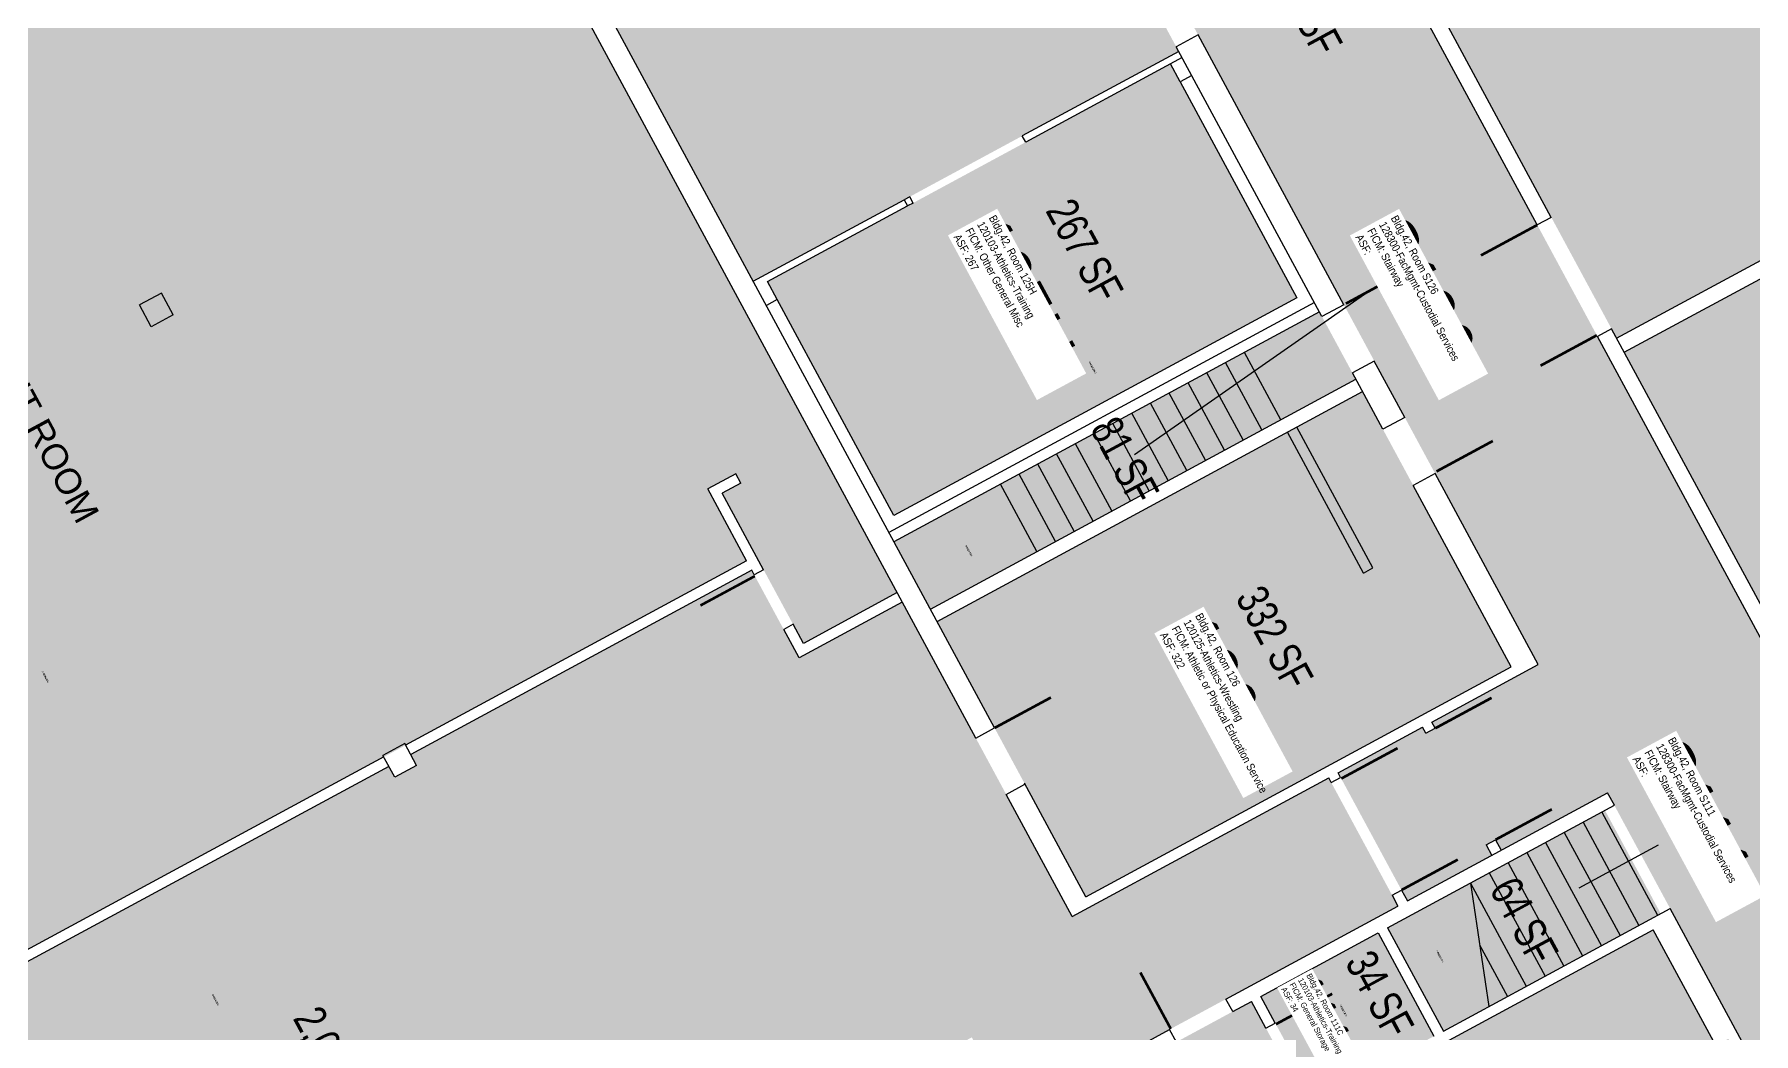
# Model space of a CAD drawing. Header units: inches. Extents: x 69218424 to 69222728, y 27664699 to 27668276.
# Drawn here: x 69219746 to 69220713, y 27665503 to 27666065 of the extents above; entities that cross this region are included whole.
import ezdxf
from ezdxf.enums import TextEntityAlignment as Align

# ---------------------------------------------------------------- set-up
doc = ezdxf.new("R2010")
doc.units = ezdxf.units.IN
doc.header["$LTSCALE"] = 240
doc.header["$MEASUREMENT"] = 0
for name, color, linetype in [('A-DOOR', 2, 'CONTINUOUS'), ('A-FLOR', 3, 'CONTINUOUS'), ('A-IDEN-RNUM', 7, 'CONTINUOUS'), ('A-IDEN-SNUM', 4, 'CONTINUOUS'), ('A-IDEN-TEXT', 4, 'CONTINUOUS'), ('A-IDEN-VNUM', 4, 'CONTINUOUS'), ('A-WALL', 5, 'CONTINUOUS'), ('AREA-TEXT', 3, 'CONTINUOUS'), ('Rooms-Category-Color', 7, 'CONTINUOUS'), ('Rooms-College-Color', 7, 'CONTINUOUS'), ('Rooms-Department-Color', 7, 'CONTINUOUS'), ('Rooms-Division-Color', 7, 'CONTINUOUS'), ('Rooms-Information', 7, 'CONTINUOUS')]:
    doc.layers.add(name, color=color, linetype=linetype)
doc.styles.add('CP_AREA', font='arial.ttf', dxfattribs={"height": 15})
doc.styles.add('CP_ROOMSNUMBER', font='arial.ttf', dxfattribs={"height": 1})
doc.styles.add('CP_ROOMVNUMBER', font='arial.ttf', dxfattribs={"width": 0.85, "height": 0.075})
doc.styles.get("Standard").update_dxf_attribs({"font": 'arial.ttf'})

msp = doc.modelspace()

# ---------------------------------------------------------------- hatches: boundary and pattern name
at = {"layer": 'Rooms-Category-Color', "true_color": 0xadadad}
for points in [[(69220208.07, 27666666.21), (69220241.5, 27666684.28), (69220223.44, 27666717.71), (69220220.58, 27666722.99), (69220218.41, 27666727.01), (69220198.95, 27666763.02), (69220165.52, 27666744.95), (69220084.94, 27666894.07), (69219982.01, 27666838.45), (69220044.29, 27666723.2), (69219990.12, 27666693.93), (69219996.1, 27666682.85), (69220013.22, 27666651.18), (69220030.52, 27666619.15), (69220084.7, 27666648.42), (69220482.13, 27665912.94), (69220591.48, 27665710.59), (69220531.65, 27665678.26), (69220533.55, 27665674.74), (69220528.27, 27665671.89), (69220526.37, 27665675.41), (69220478.86, 27665649.74), (69220517.85, 27665577.6), (69220565.36, 27665603.27), (69220562.15, 27665609.21), (69220567.43, 27665612.06), (69220570.63, 27665606.12), (69220630.46, 27665638.45), (69220634.26, 27665631.41), (69220665.64, 27665573.35), (69220805.88, 27665313.81), (69220920.25, 27665375.62), (69220869.38, 27665469.75), (69221168.5, 27665631.39), (69221117.16, 27665726.4), (69220806.6, 27665558.59), (69220398.23, 27666314.31), (69220443.1, 27666338.55), (69220384.15, 27666447.64), (69220347.2, 27666427.68), (69220354.81, 27666413.6), (69220346.89, 27666409.32)], [(69220938.17, 27666057.64), (69220715.45, 27666469.81), (69220412.81, 27666306.27), (69220635.53, 27665894.1)], [(69220488.83, 27665871.09), (69220469.82, 27665906.28), (69220468.39, 27665908.92), (69220229.09, 27665779.61), (69220249.54, 27665741.78)], [(69220628.98, 27665628.56), (69220506.7, 27665562.48), (69220538.07, 27665504.41), (69220660.36, 27665570.49)]]:
    msp.add_hatch(color=253, dxfattribs=at).paths.add_polyline_path(points)
at = {"layer": 'Rooms-Category-Color', "true_color": 0xfbafa2}
for points in [[(69220199.79, 27666405.99), (69220049.35, 27666324.7), (69220018.92, 27666381), (69219930.06, 27666332.98), (69220149.94, 27665926.09), (69220389.24, 27666055.4)], [(69219915.23, 27666335.2), (69219861.56, 27666306.2), (69219827.77, 27666287.94), (69219816.69, 27666281.95), (69219844.74, 27666230.05), (69219899.29, 27666259.52), (69219902.14, 27666254.24), (69219187.77, 27665868.22), (69219375.55, 27665520.71), (69219427.46, 27665548.76), (69219407.49, 27665585.71), (69219397.38, 27665580.24), (69219394.52, 27665585.52), (69219409.92, 27665593.84), (69219503.12, 27665421.37), (69220146.23, 27665768.89), (69220124.36, 27665809.36), (69220140.19, 27665817.91), (69220143.05, 27665812.64), (69220132.49, 27665806.93), (69220178.13, 27665722.47), (69220230.91, 27665751), (69220156.71, 27665888.32)], [(69220229.07, 27665794.38), (69220455.61, 27665916.79), (69220384.54, 27666048.32), (69220158, 27665925.9)], [(69220576.31, 27665709.21), (69220492.64, 27665864.05), (69220253.34, 27665734.74), (69220337.01, 27665579.9)], [(69220275.11, 27665669.21), (69220233.77, 27665745.72), (69220175.7, 27665714.34), (69220149.08, 27665763.61), (69219957.29, 27665659.97), (69219960.62, 27665653.81), (69219948.3, 27665647.16), (69219944.97, 27665653.31), (69219697.76, 27665519.73), (69219701.09, 27665513.57), (69219688.77, 27665506.91), (69219685.44, 27665513.07), (69219500.69, 27665413.24), (69219430.31, 27665543.48), (69219378.41, 27665515.43), (69219405.98, 27665464.4), (69219445.46, 27665391.35), (69219448.88, 27665393.2), (69219455.54, 27665380.88), (69219452.11, 27665379.03), (69219490.13, 27665308.68), (69219545.75, 27665205.75), (69219416.42, 27665135.87), (69219429.02, 27665112.55), (69219458.73, 27665057.57), (69219802.71, 27665243.44), (69219869.84, 27665279.72), (69219932.05, 27665313.33), (69220015.63, 27665358.5), (69220017.05, 27665355.86), (69220019.69, 27665357.28), (69220083.47, 27665391.75), (69220087.02, 27665393.67), (69220089.19, 27665394.84), (69220094.47, 27665397.69), (69220120.14, 27665350.19), (69220296.1, 27665445.27), (69220267.57, 27665498.05), (69220272.85, 27665500.9), (69220301.38, 27665448.12), (69220351.52, 27665475.22), (69220373.52, 27665487.1), (69220368.29, 27665496.78), (69220512.57, 27665574.74), (69220475.01, 27665644.25), (69220473.59, 27665646.89), (69220472.71, 27665646.41), (69220329.3, 27665568.92)], [(69220526.95, 27665333.58), (69220551.19, 27665288.72), (69220753.54, 27665398.06), (69220698.39, 27665500.11), (69220691.35, 27665496.31), (69220656.17, 27665561.41), (69220464.38, 27665457.77), (69220438.27, 27665506.11), (69220430.16, 27665521.12), (69220377.37, 27665492.59), (69220446.78, 27665364.15), (69220477.68, 27665306.96), (69220511.11, 27665325.03)]]:
    msp.add_hatch(color=21, dxfattribs=at).paths.add_polyline_path(points)
at = {"layer": 'Rooms-Category-Color', "true_color": 0xe3c5e1}
for points in [[(69220807.87, 27665575.18), (69221110.51, 27665738.72), (69221013.76, 27665917.75), (69220908.19, 27665860.7), (69220836.88, 27665992.67), (69220639.81, 27665886.18)], [(69220532.79, 27665501.56), (69220501.42, 27665559.62), (69220435.43, 27665523.97), (69220443.54, 27665508.96), (69220466.81, 27665465.9)]]:
    msp.add_hatch(color=254, dxfattribs=at).paths.add_polyline_path(points)
at = {"layer": 'Rooms-College-Color', "true_color": 0xadadad}
for points in [[(69220208.07, 27666666.21), (69220241.5, 27666684.28), (69220223.44, 27666717.71), (69220220.58, 27666722.99), (69220218.41, 27666727.01), (69220198.95, 27666763.02), (69220165.52, 27666744.95), (69220084.94, 27666894.07), (69219982.01, 27666838.45), (69220044.29, 27666723.2), (69219990.12, 27666693.93), (69219996.1, 27666682.85), (69220013.22, 27666651.18), (69220030.52, 27666619.15), (69220084.7, 27666648.42), (69220482.13, 27665912.94), (69220591.48, 27665710.59), (69220531.65, 27665678.26), (69220533.55, 27665674.74), (69220528.27, 27665671.89), (69220526.37, 27665675.41), (69220478.86, 27665649.74), (69220517.85, 27665577.6), (69220565.36, 27665603.27), (69220562.15, 27665609.21), (69220567.43, 27665612.06), (69220570.63, 27665606.12), (69220630.46, 27665638.45), (69220634.26, 27665631.41), (69220665.64, 27665573.35), (69220805.88, 27665313.81), (69220920.25, 27665375.62), (69220869.38, 27665469.75), (69221168.5, 27665631.39), (69221117.16, 27665726.4), (69220806.6, 27665558.59), (69220398.23, 27666314.31), (69220443.1, 27666338.55), (69220384.15, 27666447.64), (69220347.2, 27666427.68), (69220354.81, 27666413.6), (69220346.89, 27666409.32)], [(69220938.17, 27666057.64), (69220715.45, 27666469.81), (69220412.81, 27666306.27), (69220635.53, 27665894.1)], [(69220488.83, 27665871.09), (69220469.82, 27665906.28), (69220468.39, 27665908.92), (69220229.09, 27665779.61), (69220249.54, 27665741.78)], [(69220628.98, 27665628.56), (69220506.7, 27665562.48), (69220538.07, 27665504.41), (69220660.36, 27665570.49)]]:
    msp.add_hatch(color=253, dxfattribs=at).paths.add_polyline_path(points)
at = {"layer": 'Rooms-College-Color', "true_color": 0xffff64}
for points in [[(69220199.79, 27666405.99), (69220049.35, 27666324.7), (69220018.92, 27666381), (69219930.06, 27666332.98), (69220149.94, 27665926.09), (69220389.24, 27666055.4)], [(69219915.23, 27666335.2), (69219861.56, 27666306.2), (69219827.77, 27666287.94), (69219816.69, 27666281.95), (69219844.74, 27666230.05), (69219899.29, 27666259.52), (69219902.14, 27666254.24), (69219187.77, 27665868.22), (69219375.55, 27665520.71), (69219427.46, 27665548.76), (69219407.49, 27665585.71), (69219397.38, 27665580.24), (69219394.52, 27665585.52), (69219409.92, 27665593.84), (69219503.12, 27665421.37), (69220146.23, 27665768.89), (69220124.36, 27665809.36), (69220140.19, 27665817.91), (69220143.05, 27665812.64), (69220132.49, 27665806.93), (69220178.13, 27665722.47), (69220230.91, 27665751), (69220156.71, 27665888.32)], [(69220229.07, 27665794.38), (69220455.61, 27665916.79), (69220384.54, 27666048.32), (69220158, 27665925.9)], [(69220807.87, 27665575.18), (69221110.51, 27665738.72), (69221013.76, 27665917.75), (69220908.19, 27665860.7), (69220836.88, 27665992.67), (69220639.81, 27665886.18)], [(69220576.31, 27665709.21), (69220492.64, 27665864.05), (69220253.34, 27665734.74), (69220337.01, 27665579.9)], [(69220275.11, 27665669.21), (69220233.77, 27665745.72), (69220175.7, 27665714.34), (69220149.08, 27665763.61), (69219957.29, 27665659.97), (69219960.62, 27665653.81), (69219948.3, 27665647.16), (69219944.97, 27665653.31), (69219697.76, 27665519.73), (69219701.09, 27665513.57), (69219688.77, 27665506.91), (69219685.44, 27665513.07), (69219500.69, 27665413.24), (69219430.31, 27665543.48), (69219378.41, 27665515.43), (69219405.98, 27665464.4), (69219445.46, 27665391.35), (69219448.88, 27665393.2), (69219455.54, 27665380.88), (69219452.11, 27665379.03), (69219490.13, 27665308.68), (69219545.75, 27665205.75), (69219416.42, 27665135.87), (69219429.02, 27665112.55), (69219458.73, 27665057.57), (69219802.71, 27665243.44), (69219869.84, 27665279.72), (69219932.05, 27665313.33), (69220015.63, 27665358.5), (69220017.05, 27665355.86), (69220019.69, 27665357.28), (69220083.47, 27665391.75), (69220087.02, 27665393.67), (69220089.19, 27665394.84), (69220094.47, 27665397.69), (69220120.14, 27665350.19), (69220296.1, 27665445.27), (69220267.57, 27665498.05), (69220272.85, 27665500.9), (69220301.38, 27665448.12), (69220351.52, 27665475.22), (69220373.52, 27665487.1), (69220368.29, 27665496.78), (69220512.57, 27665574.74), (69220475.01, 27665644.25), (69220473.59, 27665646.89), (69220472.71, 27665646.41), (69220329.3, 27665568.92)], [(69220526.95, 27665333.58), (69220551.19, 27665288.72), (69220753.54, 27665398.06), (69220698.39, 27665500.11), (69220691.35, 27665496.31), (69220656.17, 27665561.41), (69220464.38, 27665457.77), (69220438.27, 27665506.11), (69220430.16, 27665521.12), (69220377.37, 27665492.59), (69220446.78, 27665364.15), (69220477.68, 27665306.96), (69220511.11, 27665325.03)], [(69220532.79, 27665501.56), (69220501.42, 27665559.62), (69220435.43, 27665523.97), (69220443.54, 27665508.96), (69220466.81, 27665465.9)]]:
    msp.add_hatch(color=51, dxfattribs=at).paths.add_polyline_path(points)
at = {"layer": 'Rooms-Department-Color', "true_color": 0xacacac}
for points in [[(69220208.07, 27666666.21), (69220241.5, 27666684.28), (69220223.44, 27666717.71), (69220220.58, 27666722.99), (69220218.41, 27666727.01), (69220198.95, 27666763.02), (69220165.52, 27666744.95), (69220084.94, 27666894.07), (69219982.01, 27666838.45), (69220044.29, 27666723.2), (69219990.12, 27666693.93), (69219996.1, 27666682.85), (69220013.22, 27666651.18), (69220030.52, 27666619.15), (69220084.7, 27666648.42), (69220482.13, 27665912.94), (69220591.48, 27665710.59), (69220531.65, 27665678.26), (69220533.55, 27665674.74), (69220528.27, 27665671.89), (69220526.37, 27665675.41), (69220478.86, 27665649.74), (69220517.85, 27665577.6), (69220565.36, 27665603.27), (69220562.15, 27665609.21), (69220567.43, 27665612.06), (69220570.63, 27665606.12), (69220630.46, 27665638.45), (69220634.26, 27665631.41), (69220665.64, 27665573.35), (69220805.88, 27665313.81), (69220920.25, 27665375.62), (69220869.38, 27665469.75), (69221168.5, 27665631.39), (69221117.16, 27665726.4), (69220806.6, 27665558.59), (69220398.23, 27666314.31), (69220443.1, 27666338.55), (69220384.15, 27666447.64), (69220347.2, 27666427.68), (69220354.81, 27666413.6), (69220346.89, 27666409.32)], [(69220938.17, 27666057.64), (69220715.45, 27666469.81), (69220412.81, 27666306.27), (69220635.53, 27665894.1)], [(69220488.83, 27665871.09), (69220469.82, 27665906.28), (69220468.39, 27665908.92), (69220229.09, 27665779.61), (69220249.54, 27665741.78)], [(69220628.98, 27665628.56), (69220506.7, 27665562.48), (69220538.07, 27665504.41), (69220660.36, 27665570.49)]]:
    msp.add_hatch(color=253, dxfattribs=at).paths.add_polyline_path(points)
at = {"layer": 'Rooms-Department-Color', "true_color": 0x604aed}
for points in [[(69220199.79, 27666405.99), (69220049.35, 27666324.7), (69220018.92, 27666381), (69219930.06, 27666332.98), (69220149.94, 27665926.09), (69220389.24, 27666055.4)], [(69219915.23, 27666335.2), (69219861.56, 27666306.2), (69219827.77, 27666287.94), (69219816.69, 27666281.95), (69219844.74, 27666230.05), (69219899.29, 27666259.52), (69219902.14, 27666254.24), (69219187.77, 27665868.22), (69219375.55, 27665520.71), (69219427.46, 27665548.76), (69219407.49, 27665585.71), (69219397.38, 27665580.24), (69219394.52, 27665585.52), (69219409.92, 27665593.84), (69219503.12, 27665421.37), (69220146.23, 27665768.89), (69220124.36, 27665809.36), (69220140.19, 27665817.91), (69220143.05, 27665812.64), (69220132.49, 27665806.93), (69220178.13, 27665722.47), (69220230.91, 27665751), (69220156.71, 27665888.32)], [(69220229.07, 27665794.38), (69220455.61, 27665916.79), (69220384.54, 27666048.32), (69220158, 27665925.9)], [(69220807.87, 27665575.18), (69221110.51, 27665738.72), (69221013.76, 27665917.75), (69220908.19, 27665860.7), (69220836.88, 27665992.67), (69220639.81, 27665886.18)], [(69220576.31, 27665709.21), (69220492.64, 27665864.05), (69220253.34, 27665734.74), (69220337.01, 27665579.9)], [(69220275.11, 27665669.21), (69220233.77, 27665745.72), (69220175.7, 27665714.34), (69220149.08, 27665763.61), (69219957.29, 27665659.97), (69219960.62, 27665653.81), (69219948.3, 27665647.16), (69219944.97, 27665653.31), (69219697.76, 27665519.73), (69219701.09, 27665513.57), (69219688.77, 27665506.91), (69219685.44, 27665513.07), (69219500.69, 27665413.24), (69219430.31, 27665543.48), (69219378.41, 27665515.43), (69219405.98, 27665464.4), (69219445.46, 27665391.35), (69219448.88, 27665393.2), (69219455.54, 27665380.88), (69219452.11, 27665379.03), (69219490.13, 27665308.68), (69219545.75, 27665205.75), (69219416.42, 27665135.87), (69219429.02, 27665112.55), (69219458.73, 27665057.57), (69219802.71, 27665243.44), (69219869.84, 27665279.72), (69219932.05, 27665313.33), (69220015.63, 27665358.5), (69220017.05, 27665355.86), (69220019.69, 27665357.28), (69220083.47, 27665391.75), (69220087.02, 27665393.67), (69220089.19, 27665394.84), (69220094.47, 27665397.69), (69220120.14, 27665350.19), (69220296.1, 27665445.27), (69220267.57, 27665498.05), (69220272.85, 27665500.9), (69220301.38, 27665448.12), (69220351.52, 27665475.22), (69220373.52, 27665487.1), (69220368.29, 27665496.78), (69220512.57, 27665574.74), (69220475.01, 27665644.25), (69220473.59, 27665646.89), (69220472.71, 27665646.41), (69220329.3, 27665568.92)], [(69220526.95, 27665333.58), (69220551.19, 27665288.72), (69220753.54, 27665398.06), (69220698.39, 27665500.11), (69220691.35, 27665496.31), (69220656.17, 27665561.41), (69220464.38, 27665457.77), (69220438.27, 27665506.11), (69220430.16, 27665521.12), (69220377.37, 27665492.59), (69220446.78, 27665364.15), (69220477.68, 27665306.96), (69220511.11, 27665325.03)], [(69220532.79, 27665501.56), (69220501.42, 27665559.62), (69220435.43, 27665523.97), (69220443.54, 27665508.96), (69220466.81, 27665465.9)]]:
    msp.add_hatch(color=173, dxfattribs=at).paths.add_polyline_path(points)
at = {"layer": 'Rooms-Division-Color', "true_color": 0xadadad}
for points in [[(69220208.07, 27666666.21), (69220241.5, 27666684.28), (69220223.44, 27666717.71), (69220220.58, 27666722.99), (69220218.41, 27666727.01), (69220198.95, 27666763.02), (69220165.52, 27666744.95), (69220084.94, 27666894.07), (69219982.01, 27666838.45), (69220044.29, 27666723.2), (69219990.12, 27666693.93), (69219996.1, 27666682.85), (69220013.22, 27666651.18), (69220030.52, 27666619.15), (69220084.7, 27666648.42), (69220482.13, 27665912.94), (69220591.48, 27665710.59), (69220531.65, 27665678.26), (69220533.55, 27665674.74), (69220528.27, 27665671.89), (69220526.37, 27665675.41), (69220478.86, 27665649.74), (69220517.85, 27665577.6), (69220565.36, 27665603.27), (69220562.15, 27665609.21), (69220567.43, 27665612.06), (69220570.63, 27665606.12), (69220630.46, 27665638.45), (69220634.26, 27665631.41), (69220665.64, 27665573.35), (69220805.88, 27665313.81), (69220920.25, 27665375.62), (69220869.38, 27665469.75), (69221168.5, 27665631.39), (69221117.16, 27665726.4), (69220806.6, 27665558.59), (69220398.23, 27666314.31), (69220443.1, 27666338.55), (69220384.15, 27666447.64), (69220347.2, 27666427.68), (69220354.81, 27666413.6), (69220346.89, 27666409.32)], [(69220938.17, 27666057.64), (69220715.45, 27666469.81), (69220412.81, 27666306.27), (69220635.53, 27665894.1)], [(69220488.83, 27665871.09), (69220469.82, 27665906.28), (69220468.39, 27665908.92), (69220229.09, 27665779.61), (69220249.54, 27665741.78)], [(69220628.98, 27665628.56), (69220506.7, 27665562.48), (69220538.07, 27665504.41), (69220660.36, 27665570.49)]]:
    msp.add_hatch(color=253, dxfattribs=at).paths.add_polyline_path(points)
at = {"layer": 'Rooms-Division-Color', "true_color": 0x604aed}
for points in [[(69220199.79, 27666405.99), (69220049.35, 27666324.7), (69220018.92, 27666381), (69219930.06, 27666332.98), (69220149.94, 27665926.09), (69220389.24, 27666055.4)], [(69219915.23, 27666335.2), (69219861.56, 27666306.2), (69219827.77, 27666287.94), (69219816.69, 27666281.95), (69219844.74, 27666230.05), (69219899.29, 27666259.52), (69219902.14, 27666254.24), (69219187.77, 27665868.22), (69219375.55, 27665520.71), (69219427.46, 27665548.76), (69219407.49, 27665585.71), (69219397.38, 27665580.24), (69219394.52, 27665585.52), (69219409.92, 27665593.84), (69219503.12, 27665421.37), (69220146.23, 27665768.89), (69220124.36, 27665809.36), (69220140.19, 27665817.91), (69220143.05, 27665812.64), (69220132.49, 27665806.93), (69220178.13, 27665722.47), (69220230.91, 27665751), (69220156.71, 27665888.32)], [(69220229.07, 27665794.38), (69220455.61, 27665916.79), (69220384.54, 27666048.32), (69220158, 27665925.9)], [(69220807.87, 27665575.18), (69221110.51, 27665738.72), (69221013.76, 27665917.75), (69220908.19, 27665860.7), (69220836.88, 27665992.67), (69220639.81, 27665886.18)], [(69220576.31, 27665709.21), (69220492.64, 27665864.05), (69220253.34, 27665734.74), (69220337.01, 27665579.9)], [(69220275.11, 27665669.21), (69220233.77, 27665745.72), (69220175.7, 27665714.34), (69220149.08, 27665763.61), (69219957.29, 27665659.97), (69219960.62, 27665653.81), (69219948.3, 27665647.16), (69219944.97, 27665653.31), (69219697.76, 27665519.73), (69219701.09, 27665513.57), (69219688.77, 27665506.91), (69219685.44, 27665513.07), (69219500.69, 27665413.24), (69219430.31, 27665543.48), (69219378.41, 27665515.43), (69219405.98, 27665464.4), (69219445.46, 27665391.35), (69219448.88, 27665393.2), (69219455.54, 27665380.88), (69219452.11, 27665379.03), (69219490.13, 27665308.68), (69219545.75, 27665205.75), (69219416.42, 27665135.87), (69219429.02, 27665112.55), (69219458.73, 27665057.57), (69219802.71, 27665243.44), (69219869.84, 27665279.72), (69219932.05, 27665313.33), (69220015.63, 27665358.5), (69220017.05, 27665355.86), (69220019.69, 27665357.28), (69220083.47, 27665391.75), (69220087.02, 27665393.67), (69220089.19, 27665394.84), (69220094.47, 27665397.69), (69220120.14, 27665350.19), (69220296.1, 27665445.27), (69220267.57, 27665498.05), (69220272.85, 27665500.9), (69220301.38, 27665448.12), (69220351.52, 27665475.22), (69220373.52, 27665487.1), (69220368.29, 27665496.78), (69220512.57, 27665574.74), (69220475.01, 27665644.25), (69220473.59, 27665646.89), (69220472.71, 27665646.41), (69220329.3, 27665568.92)], [(69220526.95, 27665333.58), (69220551.19, 27665288.72), (69220753.54, 27665398.06), (69220698.39, 27665500.11), (69220691.35, 27665496.31), (69220656.17, 27665561.41), (69220464.38, 27665457.77), (69220438.27, 27665506.11), (69220430.16, 27665521.12), (69220377.37, 27665492.59), (69220446.78, 27665364.15), (69220477.68, 27665306.96), (69220511.11, 27665325.03)], [(69220532.79, 27665501.56), (69220501.42, 27665559.62), (69220435.43, 27665523.97), (69220443.54, 27665508.96), (69220466.81, 27665465.9)]]:
    msp.add_hatch(color=173, dxfattribs=at).paths.add_polyline_path(points)

# ---------------------------------------------------------------- linework, layer by layer
at = {"layer": 'A-DOOR'}
for points in [[(69220590.89, 27665957.78, 1.5, 1.5, 0), (69220559.22, 27665940.67, 0, 0, 0), (69220558.86, 27665941.33, 0, 0, 0.414214), (69220607.65, 27665926.77, 0, 0, 0.414214)], [(69220483.26, 27665913.55, 1.5, 1.5, 0), (69220514.94, 27665930.66, 0, 0, 0), (69220514.58, 27665931.32, 0, 0, -0.414214), (69220500.02, 27665882.54, 0, 0, -0.414214)], [(69220624.41, 27665895.76, 1.5, 1.5, 0), (69220592.73, 27665878.64, 0, 0, 0), (69220593.09, 27665877.98, 0, 0, -0.414214), (69220607.65, 27665926.77, 0, 0, -0.414214)], [(69220534.25, 27665819.19, 1.5, 1.5, 0), (69220565.92, 27665836.31, 0, 0, 0), (69220566.28, 27665835.65, 0, 0, 0.414214), (69220517.49, 27665850.2, 0, 0, 0.414214)], [(69220150.85, 27665760.33, 1.45, 1.45, 0), (69220120.23, 27665743.78, 0, 0, 0), (69220119.88, 27665744.42, 0, 0, 0.414214), (69220167.05, 27665730.35, 0, 0, 0.414214)], [(69220285.67, 27665674.92, 1.5, 1.5, 0), (69220317.34, 27665692.03, 0, 0, 0), (69220316.98, 27665692.69, 0, 0, -0.414214), (69220302.42, 27665643.91, 0, 0, -0.414214)], [(69220533.55, 27665674.74, 1.5, 1.5, 0), (69220565.22, 27665691.86, 0, 0, 0), (69220564.87, 27665692.52, 0, 0, -0.399711), (69220550.67, 27665643.07, 0, 0, -0.414214)], [(69220480.65, 27665646.44, 1.5, 1.5, 0), (69220512.32, 27665663.55, 0, 0, 0), (69220511.96, 27665664.21, 0, 0, -0.391007), (69220498.64, 27665615.24, 0, 0, -0.414214)], [(69220567.43, 27665612.06, 1.5, 1.5, 0), (69220599.1, 27665629.17, 0, 0, 0), (69220599.45, 27665628.51, 0, 0, 0.414214), (69220550.67, 27665643.07, 0, 0, 0.414214)], [(69220514.52, 27665583.76, 1.5, 1.5, 0), (69220546.19, 27665600.87, 0, 0, 0), (69220546.55, 27665600.21, 0, 0, 0.414214), (69220497.76, 27665614.77, 0, 0, 0.414214)], [(69220384.78, 27665505.69, 1.5, 1.5, 0), (69220367.67, 27665537.36, 0, 0, 0), (69220367.01, 27665537.01, 0, 0, -0.414214), (69220415.79, 27665522.45, 0, 0, -0.414214)], [(69220443.9, 27665508.3, 1.5, 1.5, 0), (69220475.57, 27665525.42, 0, 0, 0), (69220475.22, 27665526.08, 0, 0, -0.414214), (69220460.66, 27665477.29, 0, 0, -0.414214)]]:
    msp.add_lwpolyline(points, format="xyseb", dxfattribs=at)
at = {"layer": 'A-FLOR'}
for p, q in [((69220436.05, 27665842.57), (69220415.6, 27665880.4)), ((69220446.6, 27665848.27), (69220426.16, 27665886.1)), ((69220414.93, 27665831.16), (69220394.49, 27665868.99)), ((69220425.49, 27665836.86), (69220405.05, 27665874.69)), ((69220393.82, 27665819.75), (69220373.37, 27665857.58)), ((69220404.37, 27665825.45), (69220383.93, 27665863.28)), ((69220383.26, 27665814.04), (69220362.82, 27665851.87)), ((69220362.15, 27665802.63), (69220341.7, 27665840.46)), ((69220372.7, 27665808.34), (69220352.26, 27665846.17)), ((69220341.03, 27665791.22), (69220320.59, 27665829.05)), ((69220351.59, 27665796.93), (69220331.15, 27665834.76)), ((69220330.47, 27665785.52), (69220310.03, 27665823.35)), ((69220309.36, 27665774.11), (69220288.92, 27665811.94)), ((69220319.92, 27665779.81), (69220299.47, 27665817.64)), ((69220627.23, 27665627.61), (69220658.61, 27665569.55)), ((69220606.12, 27665616.2), (69220637.49, 27665558.14)), ((69220616.67, 27665621.91), (69220648.05, 27665563.84)), ((69220595.56, 27665610.5), (69220626.94, 27665552.43)), ((69220574.44, 27665599.09), (69220605.82, 27665541.02)), ((69220585, 27665604.79), (69220616.38, 27665546.73)), ((69220553.33, 27665587.68), (69220584.71, 27665529.61)), ((69220553.33, 27665587.68), (69220563.59, 27665518.2)), ((69220563.89, 27665593.38), (69220595.26, 27665535.32)), ((69220558.46, 27665552.94), (69220574.15, 27665523.91))]:
    msp.add_line(p, q, dxfattribs=at)
at = {"layer": 'A-IDEN-VNUM'}
for p, q in [((69220493.64, 27665918.61), (69220364.41, 27665828.59)), ((69220658.85, 27665608.91), (69220614.33, 27665584.85))]:
    msp.add_line(p, q, dxfattribs=at)
at = {"layer": 'A-WALL'}
for p, q in [((69220285.67, 27665674.92), (69219911.52, 27666367.3)), ((69220275.11, 27665669.21), (69219915.23, 27666335.2)), ((69220590.89, 27665957.78), (69220433.41, 27666249.2)), ((69220598.81, 27665962.06), (69220441.33, 27666253.48)), ((69220482.13, 27665912.94), (69220400.13, 27666064.69)), ((69220469.82, 27665906.28), (69220387.81, 27666058.04)), ((69220635.53, 27665894.1), (69220938.17, 27666057.64)), ((69220639.81, 27665886.18), (69220942.45, 27666049.72)), ((69220598.81, 27665962.06), (69220590.89, 27665957.78)), ((69219817.05, 27665919.51), (69219804.73, 27665912.85)), ((69219823.71, 27665907.19), (69219817.05, 27665919.51)), ((69219811.39, 27665900.53), (69219804.73, 27665912.85)), ((69219823.71, 27665907.19), (69219811.39, 27665900.53)), ((69220465.54, 27665914.2), (69220226.24, 27665784.89)), ((69220468.39, 27665908.92), (69220229.09, 27665779.61)), ((69220482.13, 27665912.94), (69220469.82, 27665906.28)), ((69220632.68, 27665899.38), (69220624.76, 27665895.1)), ((69220807.87, 27665575.18), (69220632.68, 27665899.38)), ((69220806.6, 27665558.59), (69220624.76, 27665895.1)), ((69220499.25, 27665881.26), (69220486.93, 27665874.61)), ((69220516.36, 27665849.59), (69220499.25, 27665881.26)), ((69220249.54, 27665741.78), (69220488.83, 27665871.09)), ((69220504.04, 27665842.94), (69220486.93, 27665874.61)), ((69220253.34, 27665734.74), (69220492.64, 27665864.05)), ((69220493.19, 27665762.05), (69220450.41, 27665841.23)), ((69220498.47, 27665764.91), (69220455.68, 27665844.08)), ((69220140.19, 27665817.91), (69220124.36, 27665809.36)), ((69220146.23, 27665768.89), (69220124.36, 27665809.36)), ((69220143.05, 27665812.64), (69220132.49, 27665806.93)), ((69220143.05, 27665812.64), (69220140.19, 27665817.91)), ((69220576.31, 27665709.21), (69220521.16, 27665811.27)), ((69220591.48, 27665710.59), (69220533.48, 27665817.92)), ((69220155.78, 27665763.82), (69220132.49, 27665806.93)), ((69220146.23, 27665768.89), (69219954.44, 27665665.25)), ((69220149.08, 27665763.61), (69219957.29, 27665659.97)), ((69220150.51, 27665760.97), (69220149.08, 27665763.61)), ((69220155.78, 27665763.82), (69220150.51, 27665760.97)), ((69220493.19, 27665762.05), (69220498.47, 27665764.91)), ((69220233.77, 27665745.72), (69220175.7, 27665714.34)), ((69220230.91, 27665751), (69220178.13, 27665722.47)), ((69220172.33, 27665733.2), (69220167.05, 27665730.35)), ((69220178.13, 27665722.47), (69220172.33, 27665733.2)), ((69220175.7, 27665714.34), (69220167.05, 27665730.35)), ((69220337.01, 27665579.9), (69220576.31, 27665709.21)), ((69220531.65, 27665678.26), (69220591.48, 27665710.59)), ((69220275.11, 27665669.21), (69220285.67, 27665674.92)), ((69220478.94, 27665649.6), (69220526.37, 27665675.41)), ((69220528.27, 27665671.89), (69220526.37, 27665675.41)), ((69220528.27, 27665671.89), (69220533.55, 27665674.74)), ((69220533.55, 27665674.74), (69220531.65, 27665678.26)), ((69219953.96, 27665666.13), (69219941.64, 27665659.48)), ((69219960.62, 27665653.81), (69219953.96, 27665666.13)), ((69219942.12, 27665658.59), (69219694.91, 27665525.01)), ((69219948.3, 27665647.16), (69219941.64, 27665659.48)), ((69219944.97, 27665653.31), (69219697.76, 27665519.73)), ((69219960.62, 27665653.81), (69219948.3, 27665647.16)), ((69220329.3, 27665568.92), (69220473.59, 27665646.89)), ((69220475.01, 27665644.25), (69220473.59, 27665646.89)), ((69220475.01, 27665644.25), (69220480.29, 27665647.1)), ((69220480.29, 27665647.1), (69220478.86, 27665649.74)), ((69220292.22, 27665637.54), (69220302.78, 27665643.25)), ((69220329.3, 27665568.92), (69220292.22, 27665637.54)), ((69220337.01, 27665579.9), (69220302.42, 27665643.91)), ((69220517.85, 27665577.6), (69220630.46, 27665638.45)), ((69220634.26, 27665631.41), (69220630.46, 27665638.45)), ((69220506.7, 27665562.48), (69220634.26, 27665631.41)), ((69220562.15, 27665609.21), (69220567.43, 27665612.06)), ((69220562.15, 27665609.21), (69220565.36, 27665603.27)), ((69220567.43, 27665612.06), (69220570.63, 27665606.12)), ((69220509.24, 27665580.9), (69220514.52, 27665583.76)), ((69220509.24, 27665580.9), (69220512.57, 27665574.74)), ((69220514.52, 27665583.76), (69220517.85, 27665577.6)), ((69220415.79, 27665522.45), (69220512.57, 27665574.74)), ((69220538.07, 27665504.41), (69220665.64, 27665573.35)), ((69220805.88, 27665313.81), (69220665.64, 27665573.35)), ((69220435.43, 27665523.97), (69220501.42, 27665559.62)), ((69220464.38, 27665457.77), (69220656.17, 27665561.41)), ((69220501.42, 27665559.62), (69220532.79, 27665501.56)), ((69220506.7, 27665562.48), (69220538.07, 27665504.41)), ((69220691.35, 27665496.31), (69220656.17, 27665561.41)), ((69220419.6, 27665515.41), (69220415.79, 27665522.45)), ((69220419.6, 27665515.41), (69220430.16, 27665521.12)), ((69220438.27, 27665506.11), (69220430.16, 27665521.12)), ((69220443.54, 27665508.96), (69220435.43, 27665523.97)), ((69220368.29, 27665496.78), (69220384.12, 27665505.34)), ((69220387.93, 27665498.3), (69220384.12, 27665505.34)), ((69220438.27, 27665506.11), (69220443.54, 27665508.96))]:
    msp.add_line(p, q, dxfattribs=at)
at = {"layer": 'A-WALL', "linetype": 'Continuous', "ltscale": 12}
for p, q in [((69220389.24, 27666055.4), (69220301.26, 27666007.86)), ((69220391.14, 27666051.88), (69220303.16, 27666004.34)), ((69220390.01, 27666038.2), (69220384.54, 27666048.32)), ((69220396.6, 27666041.76), (69220390.01, 27666038.2)), ((69220390.01, 27666038.2), (69220455.61, 27665916.79)), ((69220303.16, 27666004.34), (69220301.26, 27666007.86)), ((69220237.92, 27665973.63), (69220234.84, 27665971.97)), ((69220239.82, 27665970.11), (69220237.92, 27665973.63)), ((69220149.94, 27665926.09), (69220234.84, 27665971.97)), ((69220158, 27665925.9), (69220236.74, 27665968.45)), ((69220234.84, 27665971.97), (69220236.74, 27665968.45)), ((69220235.55, 27665970.65), (69220235.79, 27665970.21)), ((69220239.82, 27665970.11), (69220236.74, 27665968.45)), ((69220163.47, 27665915.78), (69220158, 27665925.9)), ((69220163.47, 27665915.78), (69220157.31, 27665912.46)), ((69220229.07, 27665794.38), (69220163.47, 27665915.78)), ((69220455.61, 27665916.79), (69220229.07, 27665794.38))]:
    msp.add_line(p, q, dxfattribs=at)
at = {"layer": 'A-WALL'}
for points in [[(69220400.13, 27666064.69), (69220387.81, 27666058.04)], [(69220516.36, 27665849.59), (69220504.04, 27665842.94)], [(69220533.48, 27665817.92), (69220521.16, 27665811.27)]]:
    msp.add_lwpolyline(points, dxfattribs=at)

# ---------------------------------------------------------------- texts
at = {"layer": 'A-IDEN-RNUM', "style": 'CP_ROOMSNUMBER', "width": 0.85}
for s, p in [('0125-H0', (69220340.77, 27665877.55)), ('S126-00', (69220271.2, 27665774.48)), ('0126-00', (69220414.01, 27665719.27)), ('0124-A0', (69219751.85, 27665703.59)), ('S111-00', (69220536.09, 27665546.49)), ('0124-00', (69219847.46, 27665522.07)), ('0111-C0', (69220481.77, 27665516.05))]:
    msp.add_text(s, height=0.96, rotation=298.39, dxfattribs=at).set_placement(p, align=Align.MIDDLE)
at = {"layer": 'A-IDEN-SNUM', "style": 'CP_ROOMSNUMBER', "width": 0.85}
for s, p in [('04200125H0', (69220340.77, 27665877.55)), ('0420S12600', (69220271.2, 27665774.48)), ('0420012600', (69220414.01, 27665719.27)), ('04200124A0', (69219751.85, 27665703.59)), ('0420S11100', (69220536.09, 27665546.49)), ('0420012400', (69219847.46, 27665522.07)), ('04200111C0', (69220481.77, 27665516.05))]:
    msp.add_text(s, height=0.96, rotation=298.39, dxfattribs=at).set_placement(p, align=Align.MIDDLE)
at = {"layer": 'A-IDEN-TEXT'}
msp.add_text('WEIGHT ROOM', height=14.4, rotation=298.39, dxfattribs=at).set_placement((69219699.35, 27665919.32))
at = {"layer": 'A-IDEN-VNUM', "style": 'CP_ROOMVNUMBER', "width": 0.85}
for s, height, p in [('125H', 31.5, (69220297.35, 27665919.06)), ('S126', 31.5, (69220523.09, 27665919.97)), ('126', 31.5, (69220407.02, 27665707.11)), ('S111', 31.5, (69220678.95, 27665626.47)), ('111C', 22.5, (69220471.8, 27665505.3))]:
    msp.add_text(s, height=height, rotation=298.39, dxfattribs=at).set_placement(p, align=Align.MIDDLE)
at = {"layer": 'AREA-TEXT', "style": 'CP_AREA', "width": 0.75}
for s, p in [('1,858 SF', (69220455.89, 27666089.12)), ('267 SF', (69220336.39, 27665943.41)), ('81 SF', (69220358.96, 27665825.35)), ('332 SF', (69220443.24, 27665725.67)), ('64 SF', (69220583.53, 27665566.49)), ('34 SF', (69220502.34, 27665525.16)), ('2,085 SF', (69219916.86, 27665482.27))]:
    msp.add_text(s, height=18, rotation=298.39, dxfattribs=at).set_placement(p, align=Align.MIDDLE_CENTER)

# ---------------------------------------------------------------- next in the draw order: texts
at = {"layer": 'Rooms-Information', "attachment_point": 7, "rotation": 298.39, "style": 'CP_ROOMVNUMBER', "bg_fill": 3, "box_fill_scale": 1.5, "bg_fill_color": 256, "bg_fill_true_color": 13158600, "bg_fill_transparency": 0}
for s, insert, char_height, width in [('Bldg.42, Room 125H^M^J120103-Athletics-Training^M^JFICM: Other General Misc^M^JASF: 267', (69220262.42, 27665951), 4.5, 100.8), ('Bldg.42, Room S126^M^J128300-FacMgmt-Custodial Services^M^JFICM: Stairway^M^JASF: ', (69220488.47, 27665950.9), 4.5, 100.8), ('Bldg.42, Room 126^M^J120125-Athletics-Wrestling^M^JFICM: Athletic or Physical Education Service^M^JASF: 322', (69220378.5, 27665727.17), 4.5, 100.8), ('Bldg.42, Room S111^M^J128300-FacMgmt-Custodial Services^M^JFICM: Stairway^M^JASF: ', (69220644.33, 27665657.4), 4.5, 100.8), ('Bldg.42, Room 111C^M^J120103-Athletics-Training^M^JFICM: General Storage^M^JASF: 34', (69220446.72, 27665528.05), 3.2143, 72)]:
    msp.add_mtext(s, dxfattribs=dict(at, insert=insert, char_height=char_height, width=width))

doc.saveas('drawing.dxf')
